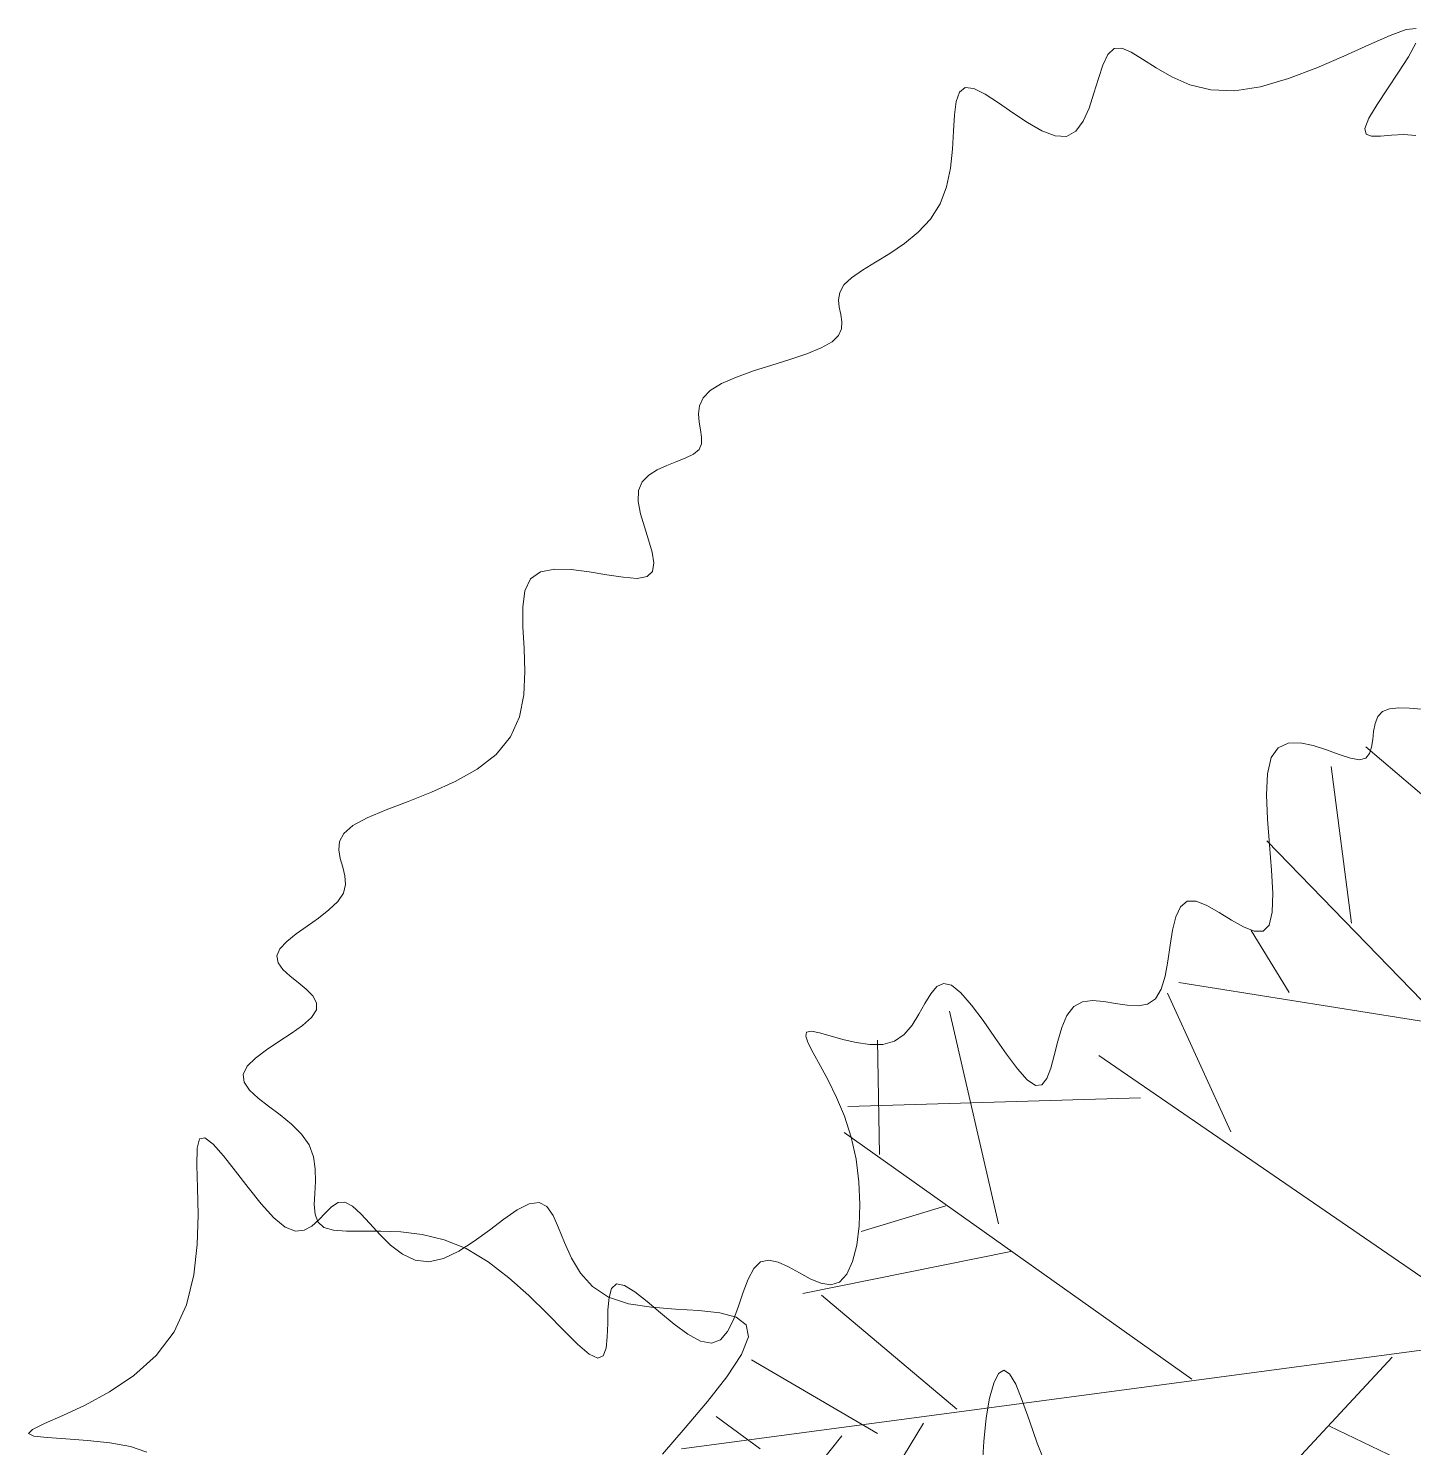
# Model space of a CAD drawing. Extents: x 2080 to 102394, y 2071 to 93424.
# Drawn here: x 76532.48 to 76576.92, y 79588.06 to 79633.58 of the extents above; entities that cross this region are included whole.
import ezdxf

# ---------------------------------------------------------------- set-up
doc = ezdxf.new("R2010")
doc.units = 0
doc.header["$LTSCALE"] = 20
doc.header["$MEASUREMENT"] = 0
doc.layers.add('casuanut tree', color=100, linetype='Continuous', lineweight=5)

# ---------------------------------------------------------------- blocks, each defined once
blk = doc.blocks.new('tr')
at = {"layer": 'casuanut tree'}
for p, q in [((-0.10329, 0.44481), (-0.16407, 0.52722)), ((-0.19152, 0.44089), (-0.18368, 0.52133)), ((-0.05826, 0.2167), (-0.22431, 0.49161)), ((-0.23073, 0.41342), (-0.2425, 0.44874)), ((-0.45375, 0.37983), (-0.44167, 0.43723)), ((-0.40243, 0.3315), (-0.40243, 0.44328)), ((-0.15789, 0.37983), (-0.28469, 0.43119)), ((-0.27583, 0.35064), (-0.29151, 0.42716)), ((-0.317, 0.3781), (-0.46405, 0.40754)), ((-0.16393, 0.21972), (-0.33299, 0.404)), ((-0.32393, 0.2318), (-0.46884, 0.39494)), ((-0.42658, 0.3466), (-0.47186, 0.34358)), ((-0.39941, 0.31639), (-0.50809, 0.31941)), ((-0.44469, 0.24389), (-0.49903, 0.31639)), ((-0.48696, 0.24086), (-0.5413, 0.29222)), ((-0.54734, 0.24691), (-0.56545, 0.26805)), ((-0.14279, 0.21368), (-0.58658, 0.25597)), ((-0.4628, 0.24086), (-0.60168, 0.09887)), ((-0.50507, 0.24389), (-0.59262, 0.1744)), ((-0.22129, 0.21972), (-0.32393, 0.15023)), ((-0.13978, 0.09585), (-0.26053, 0.19253))]:
    blk.add_line(p, q, dxfattribs=at)
for points in [[(-0.06871, 0.82633), (-0.07459, 0.82827), (-0.08072, 0.82936), (-0.08638, 0.83014), (-0.09084, 0.83112), (-0.09337, 0.83285), (-0.09325, 0.83584), (-0.09004, 0.84045), (-0.08444, 0.84635), (-0.07744, 0.85301), (-0.07003, 0.85993), (-0.0632, 0.86657), (-0.05794, 0.87244)], [(-0.05609, 0.87979), (-0.06118, 0.88041), (-0.06997, 0.87931), (-0.08164, 0.87707), (-0.09536, 0.87429), (-0.11029, 0.87157), (-0.1256, 0.86949), (-0.14047, 0.86865), (-0.15405, 0.86964), (-0.1657, 0.87286), (-0.1755, 0.8778), (-0.18368, 0.88377), (-0.1905, 0.89007), (-0.19622, 0.896), (-0.20108, 0.90086), (-0.20533, 0.90395), (-0.20922, 0.90458), (-0.21298, 0.90228), (-0.21672, 0.89764), (-0.2205, 0.89146), (-0.22442, 0.88458), (-0.22855, 0.87779), (-0.23297, 0.87193), (-0.23776, 0.86782), (-0.243, 0.86626), (-0.24872, 0.86781), (-0.25479, 0.8719), (-0.26101, 0.87767), (-0.26721, 0.88429), (-0.2732, 0.89091), (-0.27879, 0.89669), (-0.2838, 0.90077), (-0.28804, 0.90232), (-0.29142, 0.90074), (-0.29414, 0.89639), (-0.29653, 0.8899), (-0.29888, 0.8819), (-0.30149, 0.873), (-0.30466, 0.86382), (-0.30871, 0.85498), (-0.31394, 0.84711), (-0.32051, 0.84067), (-0.32813, 0.83556), (-0.33636, 0.8315), (-0.34476, 0.82823), (-0.35289, 0.8255), (-0.36033, 0.82302), (-0.36663, 0.82055), (-0.37136, 0.81781), (-0.37425, 0.81461), (-0.37567, 0.81105), (-0.37617, 0.80727), (-0.37629, 0.80344), (-0.37656, 0.79972), (-0.37754, 0.79626), (-0.37975, 0.79322), (-0.38375, 0.79077), (-0.38988, 0.78899), (-0.39777, 0.78776), (-0.40684, 0.78686), (-0.41654, 0.78612), (-0.42629, 0.78532), (-0.43552, 0.78427), (-0.44367, 0.78277), (-0.45018, 0.78062), (-0.45463, 0.7777), (-0.45734, 0.77416), (-0.45875, 0.77023), (-0.45933, 0.76612), (-0.45953, 0.76206), (-0.45984, 0.75828), (-0.46069, 0.755), (-0.46256, 0.75245), (-0.46577, 0.75076), (-0.47007, 0.74971), (-0.47509, 0.74897), (-0.48044, 0.74823), (-0.48573, 0.74717), (-0.49059, 0.74548), (-0.49463, 0.74284), (-0.49747, 0.73893), (-0.49886, 0.73358), (-0.49914, 0.72715), (-0.49875, 0.72017), (-0.49817, 0.71316), (-0.49785, 0.70661), (-0.49826, 0.70106), (-0.49985, 0.69701), (-0.5031, 0.69499), (-0.50829, 0.69529), (-0.5151, 0.6974), (-0.52301, 0.70059), (-0.53153, 0.70414), (-0.54015, 0.70732), (-0.54838, 0.70941), (-0.55571, 0.70967), (-0.56165, 0.70738), (-0.56586, 0.70205), (-0.56874, 0.69414), (-0.57085, 0.68432), (-0.57277, 0.67329), (-0.57505, 0.66173), (-0.57827, 0.65033), (-0.583, 0.63978), (-0.5898, 0.63076), (-0.59902, 0.62377), (-0.61019, 0.61862), (-0.62259, 0.61493), (-0.63554, 0.6123), (-0.64833, 0.61036), (-0.66026, 0.60873), (-0.67063, 0.60702), (-0.67875, 0.60484), (-0.68413, 0.60191), (-0.68717, 0.59831), (-0.6885, 0.5942), (-0.68874, 0.58977), (-0.6885, 0.58517), (-0.6884, 0.58059), (-0.68908, 0.5762), (-0.69113, 0.57216), (-0.695, 0.5686), (-0.70032, 0.56545), (-0.70653, 0.56259), (-0.71309, 0.55991), (-0.71943, 0.55727), (-0.72502, 0.55457), (-0.72928, 0.55169), (-0.73167, 0.5485), (-0.73182, 0.54492), (-0.73019, 0.54103), (-0.72739, 0.53693), (-0.72407, 0.53272), (-0.72085, 0.52851), (-0.71837, 0.52441), (-0.71726, 0.52052), (-0.71815, 0.51695), (-0.72147, 0.51376), (-0.72676, 0.51087), (-0.73334, 0.50817), (-0.74053, 0.50554), (-0.74768, 0.50285), (-0.7541, 0.49999), (-0.75912, 0.49684), (-0.76207, 0.49328), (-0.76248, 0.48922), (-0.76073, 0.48469), (-0.7574, 0.47973), (-0.75306, 0.47441), (-0.7483, 0.46876), (-0.7437, 0.46286), (-0.73984, 0.45674), (-0.7373, 0.45046), (-0.73647, 0.44409), (-0.73701, 0.43775), (-0.7384, 0.43157), (-0.74011, 0.42567), (-0.74161, 0.4202), (-0.74236, 0.41528), (-0.74185, 0.41105), (-0.73955, 0.40764), (-0.73507, 0.40509), (-0.72866, 0.4031), (-0.72069, 0.40126), (-0.71154, 0.39919), (-0.7016, 0.39648), (-0.69125, 0.39275), (-0.68088, 0.38758), (-0.67086, 0.3806), (-0.66152, 0.37159), (-0.65294, 0.36113), (-0.64511, 0.34998), (-0.63807, 0.33891), (-0.63182, 0.32868), (-0.62637, 0.32007), (-0.62174, 0.31383), (-0.61794, 0.31073), (-0.61495, 0.31126), (-0.6126, 0.31477), (-0.61066, 0.3203), (-0.60894, 0.32693), (-0.60721, 0.33372), (-0.60528, 0.33973), (-0.60292, 0.34403), (-0.59993, 0.34567), (-0.59616, 0.34402), (-0.5917, 0.33964), (-0.58671, 0.33343), (-0.58135, 0.32623), (-0.57578, 0.31893), (-0.57016, 0.31239), (-0.56465, 0.30749), (-0.55939, 0.3051), (-0.55453, 0.30582), (-0.55, 0.30913), (-0.54574, 0.31427), (-0.54166, 0.32045), (-0.53769, 0.3269), (-0.53374, 0.33283), (-0.52975, 0.33747), (-0.52562, 0.34003), (-0.52129, 0.33999), (-0.5168, 0.33783), (-0.51218, 0.33427), (-0.50746, 0.33003), (-0.50269, 0.32585), (-0.49791, 0.32244), (-0.49315, 0.32054), (-0.48846, 0.32088), (-0.48389, 0.32397), (-0.47956, 0.32959), (-0.47559, 0.3373), (-0.47213, 0.34665), (-0.46931, 0.35722), (-0.46724, 0.36857), (-0.46608, 0.38027), (-0.46594, 0.39187), (-0.46688, 0.40298), (-0.46863, 0.41336), (-0.47083, 0.42283), (-0.47312, 0.43116), (-0.47514, 0.43818), (-0.47655, 0.44368), (-0.47698, 0.44747), (-0.47607, 0.44934), (-0.47359, 0.44921), (-0.46971, 0.44752), (-0.46471, 0.4448), (-0.4589, 0.44159), (-0.45257, 0.43843), (-0.44599, 0.43587), (-0.43947, 0.43444), (-0.43329, 0.43469), (-0.42768, 0.43695), (-0.42261, 0.44073), (-0.41799, 0.44532), (-0.41372, 0.45004), (-0.40972, 0.45417), (-0.4059, 0.45703), (-0.40215, 0.4579), (-0.39838, 0.4561), (-0.39454, 0.45117), (-0.39062, 0.44375), (-0.38669, 0.43472), (-0.38276, 0.42497), (-0.37889, 0.41537), (-0.37511, 0.40681), (-0.37146, 0.40019), (-0.36798, 0.39637), (-0.36469, 0.39598), (-0.36153, 0.3985), (-0.35838, 0.40317), (-0.35517, 0.40919), (-0.35181, 0.4158), (-0.34819, 0.4222), (-0.34423, 0.42763), (-0.33983, 0.43131), (-0.33495, 0.43268), (-0.32968, 0.43217), (-0.32418, 0.43041), (-0.31858, 0.42807), (-0.31304, 0.42577), (-0.30769, 0.42418), (-0.30269, 0.42393), (-0.29817, 0.42567), (-0.29424, 0.42983), (-0.29078, 0.43588), (-0.28764, 0.4431), (-0.28466, 0.45074), (-0.28168, 0.45807), (-0.27854, 0.46434), (-0.27508, 0.46881), (-0.27115, 0.47075), (-0.26664, 0.46969), (-0.26169, 0.46629), (-0.25646, 0.46149), (-0.25116, 0.45624), (-0.24597, 0.45145), (-0.24107, 0.44809), (-0.23664, 0.44707), (-0.23287, 0.44934), (-0.22987, 0.45551), (-0.22748, 0.4649), (-0.22547, 0.47651), (-0.22358, 0.48934), (-0.22159, 0.50238), (-0.21925, 0.51462), (-0.21633, 0.52507), (-0.2126, 0.53272), (-0.2079, 0.53686), (-0.20241, 0.53793), (-0.19643, 0.53668), (-0.19022, 0.53385), (-0.18407, 0.53017), (-0.17824, 0.52638), (-0.17302, 0.52323), (-0.16869, 0.52145), (-0.16542, 0.52159), (-0.16304, 0.52337), (-0.16127, 0.52635), (-0.15982, 0.53004), (-0.15843, 0.53401), (-0.15681, 0.53777), (-0.1547, 0.54088), (-0.1518, 0.54286), (-0.14793, 0.54341), (-0.1432, 0.54277), (-0.13781, 0.54138), (-0.13195, 0.53962)], [(-0.4065, 0.20529), (-0.40838, 0.21763), (-0.40977, 0.22971), (-0.411, 0.24064), (-0.41235, 0.24954), (-0.41415, 0.25552), (-0.4166, 0.2579), (-0.41965, 0.25682), (-0.42315, 0.25263), (-0.42695, 0.24566), (-0.43091, 0.23626), (-0.43489, 0.22478), (-0.43873, 0.21155)], [(-0.59665, 0.25551), (-0.58234, 0.26594), (-0.56818, 0.27648), (-0.55554, 0.28665), (-0.54578, 0.29597), (-0.54025, 0.30397), (-0.53992, 0.31033), (-0.54412, 0.31531), (-0.55181, 0.31934), (-0.56193, 0.32285), (-0.57342, 0.32625), (-0.58522, 0.32996), (-0.59629, 0.33442), (-0.60556, 0.34003), (-0.61226, 0.34707), (-0.6167, 0.35516), (-0.61947, 0.36374), (-0.62118, 0.37229), (-0.62242, 0.38025), (-0.62377, 0.3871), (-0.62583, 0.39227), (-0.6292, 0.39525), (-0.63431, 0.39568), (-0.64094, 0.39403), (-0.6487, 0.39099), (-0.65721, 0.38722), (-0.66609, 0.3834), (-0.67496, 0.38019), (-0.68344, 0.37829), (-0.69113, 0.37834), (-0.69776, 0.38082), (-0.70339, 0.3853), (-0.70821, 0.39112), (-0.71238, 0.39764), (-0.71608, 0.40422), (-0.71947, 0.4102), (-0.72274, 0.41493), (-0.72604, 0.41778), (-0.72952, 0.41833), (-0.7332, 0.41706), (-0.73706, 0.41471), (-0.7411, 0.41201), (-0.74529, 0.40967), (-0.74963, 0.40843), (-0.7541, 0.40902), (-0.75869, 0.41215), (-0.76337, 0.41826), (-0.76807, 0.42662), (-0.77268, 0.4362), (-0.77713, 0.44595), (-0.78131, 0.45487), (-0.78513, 0.46191), (-0.78851, 0.46604), (-0.79134, 0.46624), (-0.79363, 0.4618), (-0.79569, 0.45337), (-0.79793, 0.44189), (-0.80077, 0.42835), (-0.80461, 0.41369), (-0.80987, 0.39889), (-0.81694, 0.38491), (-0.82625, 0.37271), (-0.83796, 0.36303), (-0.85132, 0.3557), (-0.86534, 0.35033), (-0.87903, 0.34651), (-0.8914, 0.34386), (-0.90146, 0.34197), (-0.90822, 0.34045), (-0.91069, 0.33891), (-0.90827, 0.337), (-0.90183, 0.33466), (-0.89264, 0.33187), (-0.88198, 0.32862), (-0.87111, 0.3249), (-0.86129, 0.32068), (-0.8538, 0.31597)]]:
    blk.add_lwpolyline(points, dxfattribs=at)

msp = doc.modelspace()

# ---------------------------------------------------------------- block references
at = {"layer": 'casuanut tree', "linetype": 'Continuous', "xscale": 62.64172560366757, "yscale": 62.64172560365114, "zscale": 62.6417256036612, "rotation": 13.01607038380388}
msp.add_blockref('tr', (76592.841, 79580.674), dxfattribs=at)

doc.saveas('drawing.dxf')
